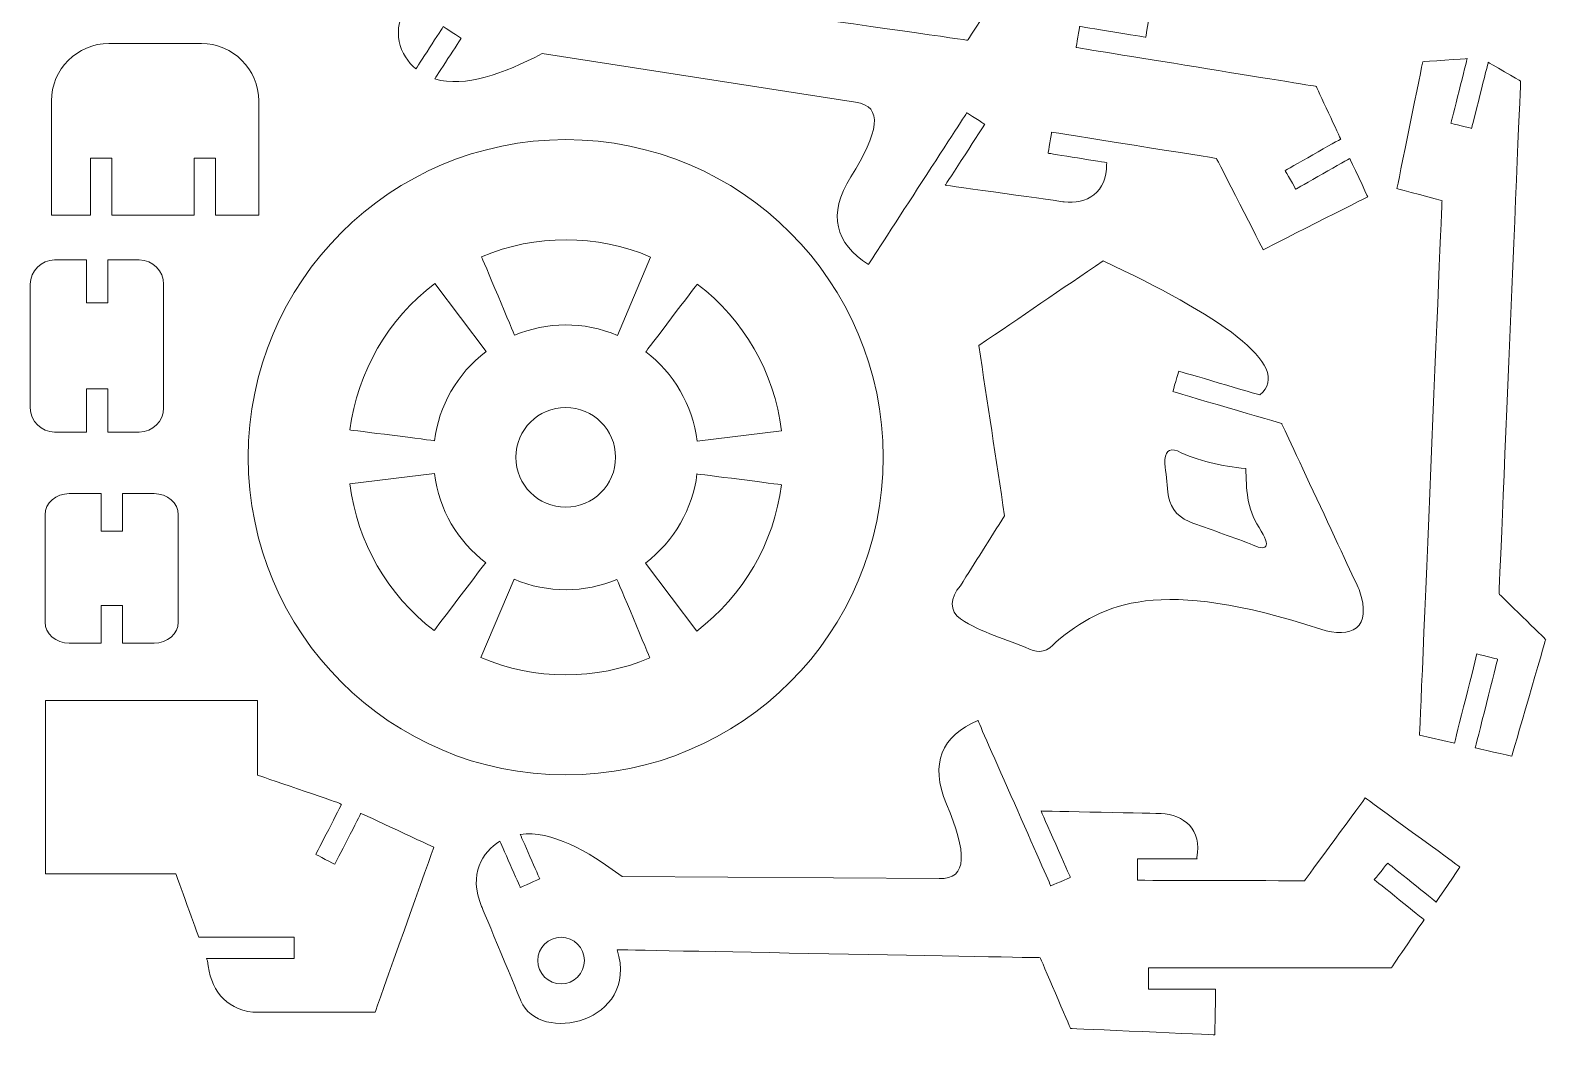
# Model space of a CAD drawing. Header units: millimetres. Extents: x -90 to 90, y -116 to 116.
# Drawn here: x -90.4 to 90.4, y -116.4 to 4.6 of the extents above; entities that cross this region are included whole.
import ezdxf

# ---------------------------------------------------------------- set-up
doc = ezdxf.new("R2010")
doc.units = ezdxf.units.MM
doc.header["$MEASUREMENT"] = 0
doc.layers.add('Capa 1', color=7, linetype='Continuous')

msp = doc.modelspace()

# ---------------------------------------------------------------- linework, layer by layer
at = {"layer": 'Capa 1', "color": 250, "lineweight": 9}
for points, knots in [([(-29.3313, 1.7893), (-29.3313, 1.7893), (8.066, -4.0075), (8.066, -4.0075), (8.066, -4.0075), (11.4776, -4.4499), (10.7989, -7.6764), (7.5043, -12.9247), (7.5043, -12.9247), (4.692, -17.4043), (5.6674, -20.8601), (9.6104, -23.3585), (9.6104, -23.3585), (9.6104, -23.3585), (21.3551, -5.2585), (21.3551, -5.2585), (21.3551, -5.2585), (21.3551, -5.2585), (23.4904, -6.6442), (23.4904, -6.6442), (23.4904, -6.6442), (23.4904, -6.6442), (18.7791, -13.905), (18.7791, -13.905), (18.7791, -13.905), (18.7791, -13.905), (32.9605, -15.8957), (32.9605, -15.8957), (32.9605, -15.8957), (35.6101, -16.268), (38.1406, -14.75), (38.021, -11.3831), (38.021, -11.3831), (38.021, -11.3831), (38.0743, -11.2264), (38.0743, -11.2264), (38.0743, -11.2264), (38.0743, -11.2264), (31.0628, -10.0936), (31.0628, -10.0936), (31.0628, -10.0936), (31.0628, -10.0936), (31.4689, -7.5797), (31.4689, -7.5797), (31.4689, -7.5797), (31.4689, -7.5797), (51.143, -10.705), (51.143, -10.705), (51.143, -10.705), (51.143, -10.705), (56.7341, -21.6107), (56.7341, -21.6107), (56.7341, -21.6107), (56.7341, -21.6107), (69.2023, -15.2854), (69.2023, -15.2854), (69.2023, -15.2854), (69.2023, -15.2854), (67.0607, -10.7086), (67.0607, -10.7086), (67.0607, -10.7086), (67.0607, -10.7086), (60.6098, -14.3778), (60.6098, -14.3778), (60.6098, -14.3778), (60.6098, -14.3778), (59.3521, -12.1651), (59.3521, -12.1651), (59.3521, -12.1651), (59.3521, -12.1651), (65.9783, -8.3957), (65.9783, -8.3957), (65.9783, -8.3957), (65.9783, -8.3957), (63.0379, -2.1131), (63.0379, -2.1131), (63.0379, -2.1131), (63.0379, -2.1131), (34.4036, 2.5136), (34.4036, 2.5136), (34.4036, 2.5136), (34.4036, 2.5136), (34.81, 5.0275), (34.81, 5.0275), (34.81, 5.0275), (34.81, 5.0275), (42.7275, 3.748), (42.7275, 3.748), (42.7275, 3.748), (42.7275, 3.748), (43.5208, 9.149), (43.5208, 9.149), (43.5208, 9.149), (43.5208, 9.149), (26.3899, 11.1404), (26.3899, 11.1404), (26.3899, 11.1404), (26.3899, 11.1404), (21.4715, 3.3863), (21.4715, 3.3863), (21.4715, 3.3863), (21.4715, 3.3863), (-28.5143, 10.5128), (-28.5143, 10.5128), (-28.5143, 10.5128), (-24.5272, 18.735), (-35.9297, 23.1764), (-38.9082, 18.3603), (-38.9082, 18.3603), (-38.9082, 18.3603), (-45.3291, 7.9795), (-45.3291, 7.9795), (-45.3291, 7.9795), (-47.5174, 4.4404), (-46.2876, 1.5519), (-44.4066, -0.0332), (-44.4066, -0.0332), (-44.4066, -0.0332), (-41.1325, 5.0126), (-41.1325, 5.0126), (-41.1325, 5.0126), (-41.1325, 5.0126), (-38.9974, 3.6265), (-38.9974, 3.6265), (-38.9974, 3.6265), (-38.9974, 3.6265), (-42.152, -1.2347), (-42.152, -1.2347), (-42.152, -1.2347), (-42.152, -1.2347), (-42.152, -1.2351), (-42.152, -1.2351), (-42.152, -1.2351), (-38.493, -2.2909), (-34.0261, -0.6308), (-29.3313, 1.7893)], [0, 0, 0, 0, 0.02857143, 0.02857143, 0.02857143, 0.02857144, 0.05714286, 0.05714286, 0.05714286, 0.05714287, 0.08571429, 0.08571429, 0.08571429, 0.0857143, 0.11428571, 0.11428571, 0.11428571, 0.11428572, 0.14285714, 0.14285714, 0.14285714, 0.14285715, 0.17142857, 0.17142857, 0.17142857, 0.17142858, 0.2, 0.2, 0.2, 0.20000001, 0.22857143, 0.22857143, 0.22857143, 0.22857144, 0.25714286, 0.25714286, 0.25714286, 0.25714287, 0.28571429, 0.28571429, 0.28571429, 0.2857143, 0.31428571, 0.31428571, 0.31428571, 0.31428572, 0.34285714, 0.34285714, 0.34285714, 0.34285715, 0.37142857, 0.37142857, 0.37142857, 0.37142858, 0.4, 0.4, 0.4, 0.40000001, 0.42857143, 0.42857143, 0.42857143, 0.42857144, 0.45714286, 0.45714286, 0.45714286, 0.45714287, 0.48571429, 0.48571429, 0.48571429, 0.4857143, 0.51428571, 0.51428571, 0.51428571, 0.51428572, 0.54285714, 0.54285714, 0.54285714, 0.54285715, 0.57142857, 0.57142857, 0.57142857, 0.57142858, 0.6, 0.6, 0.6, 0.60000001, 0.62857143, 0.62857143, 0.62857143, 0.62857144, 0.65714286, 0.65714286, 0.65714286, 0.65714287, 0.68571429, 0.68571429, 0.68571429, 0.6857143, 0.71428571, 0.71428571, 0.71428571, 0.71428572, 0.74285714, 0.74285714, 0.74285714, 0.74285715, 0.77142857, 0.77142857, 0.77142857, 0.77142858, 0.8, 0.8, 0.8, 0.80000001, 0.82857143, 0.82857143, 0.82857143, 0.82857144, 0.85714286, 0.85714286, 0.85714286, 0.85714287, 0.88571429, 0.88571429, 0.88571429, 0.8857143, 0.91428571, 0.91428571, 0.91428571, 0.91428572, 0.94285714, 0.94285714, 0.94285714, 0.94285715, 1, 1, 1, 1]), ([(-63.1511, -17.4794), (-63.1511, -17.4794), (-63.1511, -3.8565), (-63.1511, -3.8565), (-63.1511, -3.8565), (-63.1511, -0.086), (-66.2365, 2.9989), (-70.0066, 2.9989), (-70.0066, 2.9989), (-70.0066, 2.9989), (-81.0493, 2.999), (-81.0493, 2.999), (-81.0493, 2.999), (-84.8194, 2.999), (-87.9052, -0.0868), (-87.9052, -3.8566), (-87.9052, -3.8566), (-87.9052, -3.8566), (-87.9052, -17.4794), (-87.9052, -17.4794), (-87.9052, -17.4794), (-87.9052, -17.4794), (-83.2263, -17.4794), (-83.2263, -17.4794), (-83.2263, -17.4794), (-83.2263, -17.4794), (-83.2263, -10.6753), (-83.2263, -10.6753), (-83.2263, -10.6753), (-83.2263, -10.6753), (-80.6806, -10.6753), (-80.6806, -10.6753), (-80.6806, -10.6753), (-80.6806, -10.6753), (-80.6806, -17.4794), (-80.6806, -17.4794), (-80.6806, -17.4794), (-80.6806, -17.4794), (-70.8498, -17.4794), (-70.8498, -17.4794), (-70.8498, -17.4794), (-70.8498, -17.4794), (-70.8498, -10.6753), (-70.8498, -10.6753), (-70.8498, -10.6753), (-70.8498, -10.6753), (-68.3041, -10.6753), (-68.3041, -10.6753), (-68.3041, -10.6753), (-68.3041, -10.6753), (-68.3041, -17.4794), (-68.3041, -17.4794), (-68.3041, -17.4794), (-68.3041, -17.4794), (-63.1511, -17.4794), (-63.1511, -17.4794)], [0, 0, 0, 0, 0.06666667, 0.06666667, 0.06666667, 0.06666668, 0.13333333, 0.13333333, 0.13333333, 0.13333334, 0.2, 0.2, 0.2, 0.20000001, 0.26666667, 0.26666667, 0.26666667, 0.26666668, 0.33333333, 0.33333333, 0.33333333, 0.33333334, 0.4, 0.4, 0.4, 0.40000001, 0.46666667, 0.46666667, 0.46666667, 0.46666668, 0.53333333, 0.53333333, 0.53333333, 0.53333334, 0.6, 0.6, 0.6, 0.60000001, 0.66666667, 0.66666667, 0.66666667, 0.66666668, 0.73333333, 0.73333333, 0.73333333, 0.73333334, 0.8, 0.8, 0.8, 0.80000001, 0.86666667, 0.86666667, 0.86666667, 0.86666668, 1, 1, 1, 1]), ([(75.3901, -79.5277), (75.3901, -79.5277), (79.5525, -80.4764), (79.5525, -80.4764), (79.5525, -80.4764), (79.5525, -80.4764), (82.234, -69.8324), (82.234, -69.8324), (82.234, -69.8324), (82.234, -69.8324), (84.7027, -70.455), (84.7027, -70.455), (84.7027, -70.455), (84.7027, -70.455), (82.0354, -81.0419), (82.0354, -81.0419), (82.0354, -81.0419), (82.0354, -81.0419), (86.3918, -82.0346), (86.3918, -82.0346), (86.3918, -82.0346), (86.3918, -82.0346), (90.4424, -68.1087), (90.4424, -68.1087), (90.4424, -68.1087), (90.4424, -68.1087), (84.8777, -62.6682), (84.8777, -62.6682), (84.8777, -62.6682), (84.8777, -62.6682), (87.4519, -1.4809), (87.4519, -1.4809), (87.4519, -1.4809), (87.4519, -1.4809), (83.5854, 0.7525), (83.5854, 0.7525), (83.5854, 0.7525), (83.5854, 0.7525), (81.5975, -7.1367), (81.5975, -7.1367), (81.5975, -7.1367), (81.5975, -7.1367), (79.1295, -6.5154), (79.1295, -6.5154), (79.1295, -6.5154), (79.1295, -6.5154), (81.0702, 1.1881), (81.0702, 1.1881), (81.0702, 1.1881), (81.0702, 1.1881), (75.7643, 0.8164), (75.7643, 0.8164), (75.7643, 0.8164), (75.7643, 0.8164), (72.692, -14.3075), (72.692, -14.3075), (72.692, -14.3075), (72.692, -14.3075), (78.0733, -15.7582), (78.0733, -15.7582), (78.0733, -15.7582), (78.0733, -15.7582), (75.3901, -79.5277), (75.3901, -79.5277)], [0, 0, 0, 0, 0.05882353, 0.05882353, 0.05882353, 0.05882354, 0.11764706, 0.11764706, 0.11764706, 0.11764707, 0.17647059, 0.17647059, 0.17647059, 0.1764706, 0.23529412, 0.23529412, 0.23529412, 0.23529413, 0.29411765, 0.29411765, 0.29411765, 0.29411766, 0.35294118, 0.35294118, 0.35294118, 0.35294119, 0.41176471, 0.41176471, 0.41176471, 0.41176472, 0.47058824, 0.47058824, 0.47058824, 0.47058825, 0.52941176, 0.52941176, 0.52941176, 0.52941177, 0.58823529, 0.58823529, 0.58823529, 0.5882353, 0.64705882, 0.64705882, 0.64705882, 0.64705883, 0.70588235, 0.70588235, 0.70588235, 0.70588236, 0.76470588, 0.76470588, 0.76470588, 0.76470589, 0.82352941, 0.82352941, 0.82352941, 0.82352942, 0.88235294, 0.88235294, 0.88235294, 0.88235295, 1, 1, 1, 1]), ([(-26.5204, -8.4751), (-47.4489, -8.4751), (-64.4147, -25.4409), (-64.4147, -46.3695), (-64.4147, -46.3695), (-64.4147, -67.298), (-47.449, -84.2638), (-26.5204, -84.2638), (-26.5204, -84.2638), (-5.5919, -84.2638), (11.3739, -67.298), (11.3739, -46.3695), (11.3739, -46.3695), (11.3739, -25.4409), (-5.5919, -8.4751), (-26.5204, -8.4751)], [0, 0, 0, 0, 0.2, 0.2, 0.2, 0.20000001, 0.4, 0.4, 0.4, 0.40000001, 0.6, 0.6, 0.6, 0.60000001, 1, 1, 1, 1]), ([(-20.356, -31.8283), (-20.356, -31.8283), (-16.3904, -22.474), (-16.3904, -22.474), (-16.3904, -22.474), (-22.8339, -19.7418), (-30.1166, -19.7305), (-36.5682, -22.4381), (-36.5682, -22.4381), (-36.5682, -22.4381), (-32.634, -31.8088), (-32.634, -31.8088), (-32.634, -31.8088), (-28.8, -30.2031), (-24.3738, -30.1195), (-20.356, -31.8283)], [0, 0, 0, 0, 0.2, 0.2, 0.2, 0.20000001, 0.4, 0.4, 0.4, 0.40000001, 0.6, 0.6, 0.6, 0.60000001, 1, 1, 1, 1]), ([(-74.5169, -25.7221), (-74.5169, -25.7221), (-74.5169, -40.4625), (-74.5169, -40.4625), (-74.5169, -40.4625), (-74.5169, -42.0577), (-75.8225, -43.3631), (-77.4174, -43.3631), (-77.4174, -43.3631), (-77.4174, -43.3631), (-81.1759, -43.3631), (-81.1759, -43.3631), (-81.1759, -43.3631), (-81.1759, -43.3631), (-81.1759, -38.1874), (-81.1759, -38.1874), (-81.1759, -38.1874), (-81.1759, -38.1874), (-83.7223, -38.1874), (-83.7223, -38.1874), (-83.7223, -38.1874), (-83.7223, -38.1874), (-83.7223, -43.3631), (-83.7223, -43.3631), (-83.7223, -43.3631), (-83.7223, -43.3631), (-87.5245, -43.3631), (-87.5245, -43.3631), (-87.5245, -43.3631), (-89.1194, -43.3631), (-90.4251, -42.0575), (-90.4251, -40.4625), (-90.4251, -40.4625), (-90.4251, -40.4625), (-90.4251, -25.7221), (-90.4251, -25.7221), (-90.4251, -25.7221), (-90.4251, -24.1271), (-89.1201, -22.8216), (-87.5245, -22.8216), (-87.5245, -22.8216), (-87.5245, -22.8216), (-83.7223, -22.8215), (-83.7223, -22.8215), (-83.7223, -22.8215), (-83.7223, -22.8215), (-83.7223, -27.9537), (-83.7223, -27.9537), (-83.7223, -27.9537), (-83.7223, -27.9537), (-81.1759, -27.9537), (-81.1759, -27.9537), (-81.1759, -27.9537), (-81.1759, -27.9537), (-81.1759, -22.8215), (-81.1759, -22.8215), (-81.1759, -22.8215), (-81.1759, -22.8215), (-77.4174, -22.8215), (-77.4174, -22.8215), (-77.4174, -22.8215), (-75.8218, -22.8215), (-74.5169, -24.1268), (-74.5169, -25.7221)], [0, 0, 0, 0, 0.05882353, 0.05882353, 0.05882353, 0.05882354, 0.11764706, 0.11764706, 0.11764706, 0.11764707, 0.17647059, 0.17647059, 0.17647059, 0.1764706, 0.23529412, 0.23529412, 0.23529412, 0.23529413, 0.29411765, 0.29411765, 0.29411765, 0.29411766, 0.35294118, 0.35294118, 0.35294118, 0.35294119, 0.41176471, 0.41176471, 0.41176471, 0.41176472, 0.47058824, 0.47058824, 0.47058824, 0.47058825, 0.52941176, 0.52941176, 0.52941176, 0.52941177, 0.58823529, 0.58823529, 0.58823529, 0.5882353, 0.64705882, 0.64705882, 0.64705882, 0.64705883, 0.70588235, 0.70588235, 0.70588235, 0.70588236, 0.76470588, 0.76470588, 0.76470588, 0.76470589, 0.82352941, 0.82352941, 0.82352941, 0.82352942, 0.88235294, 0.88235294, 0.88235294, 0.88235295, 1, 1, 1, 1]), ([(22.7853, -33.0369), (27.7302, -29.6679), (32.675, -26.2985), (37.6199, -22.9295), (37.6199, -22.9295), (51.1154, -29.2389), (60.5247, -35.42), (56.3189, -38.922), (56.3189, -38.922), (56.3189, -38.922), (46.6461, -36.0902), (46.6461, -36.0902), (46.6461, -36.0902), (46.6461, -36.0902), (45.9293, -38.5328), (45.9293, -38.5328), (45.9293, -38.5328), (45.9293, -38.5328), (58.939, -42.341), (58.939, -42.341), (58.939, -42.341), (58.939, -42.341), (68.1673, -62.1287), (68.1673, -62.1287), (68.1673, -62.1287), (69.8458, -66.845), (67.1707, -68.0399), (63.603, -66.8747), (63.603, -66.8747), (44.2807, -60.5645), (37.6993, -63.7078), (32.0022, -68.3691), (32.0022, -68.3691), (31.0138, -69.6514), (29.9459, -69.7241), (28.8421, -69.2478), (28.8421, -69.2478), (26.0915, -68.0466), (23.0921, -67.3023), (20.5906, -65.6442), (20.5906, -65.6442), (19.2589, -64.7615), (19.3393, -63.0728), (20.5906, -61.6892), (20.5906, -61.6892), (22.3464, -58.9058), (24.1018, -56.1227), (25.8575, -53.3397), (25.8575, -53.3397), (24.8335, -46.5719), (23.809, -39.8043), (22.7853, -33.0369)], [0, 0, 0, 0, 0.07142857, 0.07142857, 0.07142857, 0.07142858, 0.14285714, 0.14285714, 0.14285714, 0.14285715, 0.21428571, 0.21428571, 0.21428571, 0.21428572, 0.28571429, 0.28571429, 0.28571429, 0.2857143, 0.35714286, 0.35714286, 0.35714286, 0.35714287, 0.42857143, 0.42857143, 0.42857143, 0.42857144, 0.5, 0.5, 0.5, 0.50000001, 0.57142857, 0.57142857, 0.57142857, 0.57142858, 0.64285714, 0.64285714, 0.64285714, 0.64285715, 0.71428571, 0.71428571, 0.71428571, 0.71428572, 0.78571429, 0.78571429, 0.78571429, 0.7857143, 0.85714286, 0.85714286, 0.85714286, 0.85714287, 1, 1, 1, 1]), ([(-36.0316, -33.7605), (-36.0316, -33.7605), (-42.1499, -25.649), (-42.1499, -25.649), (-42.1499, -25.649), (-47.7379, -29.863), (-51.3891, -36.1643), (-52.27, -43.1056), (-52.27, -43.1056), (-52.27, -43.1056), (-42.1876, -44.3836), (-42.1876, -44.3836), (-42.1876, -44.3836), (-41.6609, -40.2607), (-39.5203, -36.3855), (-36.0316, -33.7605)], [0, 0, 0, 0, 0.2, 0.2, 0.2, 0.20000001, 0.4, 0.4, 0.4, 0.40000001, 0.6, 0.6, 0.6, 0.60000001, 1, 1, 1, 1]), ([(-10.8447, -44.4373), (-10.8447, -44.4373), (-0.7609, -43.1944), (-0.7609, -43.1944), (-0.7609, -43.1944), (-1.6164, -36.2482), (-5.2479, -29.9357), (-10.8186, -25.702), (-10.8186, -25.702), (-10.8186, -25.702), (-16.9668, -33.7943), (-16.9668, -33.7943), (-16.9668, -33.7943), (-13.6592, -36.3121), (-11.3736, -40.1034), (-10.8447, -44.4373)], [0, 0, 0, 0, 0.2, 0.2, 0.2, 0.20000001, 0.4, 0.4, 0.4, 0.40000001, 0.6, 0.6, 0.6, 0.60000001, 1, 1, 1, 1]), ([(-26.5204, -40.4191), (-29.8065, -40.4191), (-32.4707, -43.083), (-32.4707, -46.3695), (-32.4707, -46.3695), (-32.4707, -49.6556), (-29.8065, -52.3198), (-26.5204, -52.3198), (-26.5204, -52.3198), (-23.2343, -52.3197), (-20.5701, -49.6556), (-20.5701, -46.3695), (-20.5701, -46.3695), (-20.5701, -43.083), (-23.2343, -40.4192), (-26.5204, -40.4191)], [0, 0, 0, 0, 0.2, 0.2, 0.2, 0.20000001, 0.4, 0.4, 0.4, 0.40000001, 0.6, 0.6, 0.6, 0.60000001, 1, 1, 1, 1]), ([(44.9937, -47.0993), (44.95, -45.7076), (45.4473, -45.2099), (46.4859, -45.605), (46.4859, -45.605), (48.9187, -46.7896), (51.689, -47.4098), (54.6492, -47.7146), (54.6492, -47.7146), (54.7487, -50.0751), (54.6989, -52.3857), (56.2293, -54.7458), (56.2293, -54.7458), (57.8017, -57.1704), (57.1451, -57.6552), (55.1759, -56.6794), (55.1759, -56.6794), (52.7471, -55.8006), (50.3185, -54.9215), (47.8903, -54.0428), (47.8903, -54.0428), (46.1853, -53.3319), (45.5267, -52.0573), (45.3446, -50.5273), (45.3446, -50.5273), (45.2276, -49.3843), (45.1108, -48.2417), (44.9937, -47.0993)], [0, 0, 0, 0, 0.125, 0.125, 0.125, 0.12500001, 0.25, 0.25, 0.25, 0.25000001, 0.375, 0.375, 0.375, 0.37500001, 0.5, 0.5, 0.5, 0.50000001, 0.625, 0.625, 0.625, 0.62500001, 0.75, 0.75, 0.75, 0.75000001, 1, 1, 1, 1]), ([(-42.1961, -48.302), (-42.1961, -48.302), (-52.2799, -49.5448), (-52.2799, -49.5448), (-52.2799, -49.5448), (-51.4244, -56.491), (-47.7929, -62.8036), (-42.2222, -67.0373), (-42.2222, -67.0373), (-42.2222, -67.0373), (-36.074, -58.9449), (-36.074, -58.9449), (-36.074, -58.9449), (-39.3816, -56.4271), (-41.6673, -52.6359), (-42.1961, -48.302)], [0, 0, 0, 0, 0.2, 0.2, 0.2, 0.20000001, 0.4, 0.4, 0.4, 0.40000001, 0.6, 0.6, 0.6, 0.60000001, 1, 1, 1, 1]), ([(-17.0092, -58.9791), (-17.0092, -58.9791), (-10.8909, -67.0906), (-10.8909, -67.0906), (-10.8909, -67.0906), (-5.3029, -62.8766), (-1.6521, -56.5753), (-0.7708, -49.6341), (-0.7708, -49.6341), (-0.7708, -49.6341), (-10.8532, -48.3559), (-10.8532, -48.3559), (-10.8532, -48.3559), (-11.3799, -52.4788), (-13.5206, -56.3541), (-17.0092, -58.9791)], [0, 0, 0, 0, 0.2, 0.2, 0.2, 0.20000001, 0.4, 0.4, 0.4, 0.40000001, 0.6, 0.6, 0.6, 0.60000001, 1, 1, 1, 1]), ([(-72.7611, -53.2225), (-72.7611, -53.2225), (-72.7611, -66.0287), (-72.7611, -66.0287), (-72.7611, -66.0287), (-72.7611, -67.4148), (-74.0667, -68.5486), (-75.6617, -68.5486), (-75.6617, -68.5486), (-75.6617, -68.5486), (-79.4201, -68.5486), (-79.4201, -68.5486), (-79.4201, -68.5486), (-79.4201, -68.5486), (-79.4201, -64.0521), (-79.4201, -64.0521), (-79.4201, -64.0521), (-79.4201, -64.0521), (-81.9665, -64.0521), (-81.9665, -64.0521), (-81.9665, -64.0521), (-81.9665, -64.0521), (-81.9665, -68.5486), (-81.9665, -68.5486), (-81.9665, -68.5486), (-81.9665, -68.5486), (-85.7687, -68.5486), (-85.7687, -68.5486), (-85.7687, -68.5486), (-87.3636, -68.5486), (-88.6693, -67.4144), (-88.6693, -66.0287), (-88.6693, -66.0287), (-88.6693, -66.0287), (-88.6693, -53.2225), (-88.6693, -53.2225), (-88.6693, -53.2225), (-88.6693, -51.8372), (-87.3644, -50.7026), (-85.7687, -50.7026), (-85.7687, -50.7026), (-85.7687, -50.7026), (-81.9665, -50.7026), (-81.9665, -50.7026), (-81.9665, -50.7026), (-81.9665, -50.7026), (-81.9665, -55.1614), (-81.9665, -55.1614), (-81.9665, -55.1614), (-81.9665, -55.1614), (-79.4201, -55.1614), (-79.4201, -55.1614), (-79.4201, -55.1614), (-79.4201, -55.1614), (-79.4201, -50.7026), (-79.4201, -50.7026), (-79.4201, -50.7026), (-79.4201, -50.7026), (-75.6616, -50.7026), (-75.6616, -50.7026), (-75.6616, -50.7026), (-74.066, -50.7026), (-72.7611, -51.8365), (-72.7611, -53.2225)], [0, 0, 0, 0, 0.05882353, 0.05882353, 0.05882353, 0.05882354, 0.11764706, 0.11764706, 0.11764706, 0.11764707, 0.17647059, 0.17647059, 0.17647059, 0.1764706, 0.23529412, 0.23529412, 0.23529412, 0.23529413, 0.29411765, 0.29411765, 0.29411765, 0.29411766, 0.35294118, 0.35294118, 0.35294118, 0.35294119, 0.41176471, 0.41176471, 0.41176471, 0.41176472, 0.47058824, 0.47058824, 0.47058824, 0.47058825, 0.52941176, 0.52941176, 0.52941176, 0.52941177, 0.58823529, 0.58823529, 0.58823529, 0.5882353, 0.64705882, 0.64705882, 0.64705882, 0.64705883, 0.70588235, 0.70588235, 0.70588235, 0.70588236, 0.76470588, 0.76470588, 0.76470588, 0.76470589, 0.82352941, 0.82352941, 0.82352941, 0.82352942, 0.88235294, 0.88235294, 0.88235294, 0.88235295, 1, 1, 1, 1]), ([(-32.6848, -60.9113), (-32.6848, -60.9113), (-36.6504, -70.2656), (-36.6504, -70.2656), (-36.6504, -70.2656), (-30.207, -72.9978), (-22.9242, -73.0091), (-16.4726, -70.3016), (-16.4726, -70.3016), (-16.4726, -70.3016), (-20.4068, -60.9307), (-20.4068, -60.9307), (-20.4068, -60.9307), (-24.2407, -62.5362), (-28.6671, -62.6202), (-32.6848, -60.9113)], [0, 0, 0, 0, 0.2, 0.2, 0.2, 0.20000001, 0.4, 0.4, 0.4, 0.40000001, 0.6, 0.6, 0.6, 0.60000001, 1, 1, 1, 1]), ([(-88.6075, -75.3999), (-88.6075, -75.3999), (-63.3271, -75.3999), (-63.3271, -75.3999), (-63.3271, -75.3999), (-63.3271, -75.3999), (-63.3271, -84.2769), (-63.3271, -84.2769), (-63.3271, -84.2769), (-63.3271, -84.2769), (-53.7263, -87.557), (-53.7263, -87.557), (-53.7263, -87.557), (-53.7263, -87.557), (-53.2726, -87.768), (-53.2726, -87.768), (-53.2726, -87.768), (-53.2726, -87.768), (-56.3495, -93.7479), (-56.3495, -93.7479), (-56.3495, -93.7479), (-56.3495, -93.7479), (-54.0847, -94.9121), (-54.0847, -94.9121), (-54.0847, -94.9121), (-54.0847, -94.9121), (-50.9615, -88.8429), (-50.9615, -88.8429), (-50.9615, -88.8429), (-50.9615, -88.8429), (-42.2599, -92.8903), (-42.2599, -92.8903), (-42.2599, -92.8903), (-42.2599, -92.8903), (-49.2823, -112.5777), (-49.2823, -112.5777), (-49.2823, -112.5777), (-49.2823, -112.5777), (-63.8535, -112.5777), (-63.8535, -112.5777), (-63.8535, -112.5777), (-67.2842, -112.0835), (-68.9081, -109.8497), (-69.2961, -106.4253), (-69.2961, -106.4253), (-69.2961, -106.4253), (-69.3924, -106.1604), (-69.3924, -106.1604), (-69.3924, -106.1604), (-69.3924, -106.1604), (-58.9396, -106.1604), (-58.9396, -106.1604), (-58.9396, -106.1604), (-58.9396, -106.1604), (-58.9396, -103.614), (-58.9396, -103.614), (-58.9396, -103.614), (-58.9396, -103.614), (-70.3174, -103.614), (-70.3174, -103.614), (-70.3174, -103.614), (-70.3174, -103.614), (-73.0634, -96.0543), (-73.0634, -96.0543), (-73.0634, -96.0543), (-73.0634, -96.0543), (-88.6075, -96.0543), (-88.6075, -96.0543), (-88.6075, -96.0543), (-88.6075, -96.0543), (-88.6075, -75.3999), (-88.6075, -75.3999)], [0, 0, 0, 0, 0.05263158, 0.05263158, 0.05263158, 0.05263159, 0.10526316, 0.10526316, 0.10526316, 0.10526317, 0.15789474, 0.15789474, 0.15789474, 0.15789475, 0.21052632, 0.21052632, 0.21052632, 0.21052633, 0.26315789, 0.26315789, 0.26315789, 0.2631579, 0.31578947, 0.31578947, 0.31578947, 0.31578948, 0.36842105, 0.36842105, 0.36842105, 0.36842106, 0.42105263, 0.42105263, 0.42105263, 0.42105264, 0.47368421, 0.47368421, 0.47368421, 0.47368422, 0.52631579, 0.52631579, 0.52631579, 0.5263158, 0.57894737, 0.57894737, 0.57894737, 0.57894738, 0.63157895, 0.63157895, 0.63157895, 0.63157896, 0.68421053, 0.68421053, 0.68421053, 0.68421054, 0.73684211, 0.73684211, 0.73684211, 0.73684212, 0.78947368, 0.78947368, 0.78947368, 0.78947369, 0.84210526, 0.84210526, 0.84210526, 0.84210527, 0.89473684, 0.89473684, 0.89473684, 0.89473685, 1, 1, 1, 1]), ([(-19.7845, -96.38), (-19.7845, -96.38), (18.0584, -96.6237), (18.0584, -96.6237), (18.0584, -96.6237), (21.4972, -96.7313), (21.3416, -93.4378), (18.9265, -87.7313), (18.9265, -87.7313), (16.8653, -82.8605), (18.3794, -79.6043), (22.6706, -77.7674), (22.6706, -77.7674), (22.6706, -77.7674), (31.3771, -97.5092), (31.3771, -97.5092), (31.3771, -97.5092), (31.3771, -97.5092), (33.7062, -96.4816), (33.7062, -96.4816), (33.7062, -96.4816), (33.7062, -96.4816), (30.2133, -88.5621), (30.2133, -88.5621), (30.2133, -88.5621), (30.2133, -88.5621), (44.5309, -88.8594), (44.5309, -88.8594), (44.5309, -88.8594), (47.2059, -88.9148), (49.4619, -90.817), (48.8068, -94.1218), (48.8068, -94.1218), (48.8068, -94.1218), (48.8344, -94.2848), (48.8344, -94.2848), (48.8344, -94.2848), (48.8344, -94.2848), (41.7319, -94.2848), (41.7319, -94.2848), (41.7319, -94.2848), (41.7319, -94.2848), (41.7319, -96.8312), (41.7319, -96.8312), (41.7319, -96.8312), (41.7319, -96.8312), (61.6522, -96.8848), (61.6522, -96.8848), (61.6522, -96.8848), (61.6522, -96.8848), (68.9117, -87.0105), (68.9117, -87.0105), (68.9117, -87.0105), (68.9117, -87.0105), (80.2111, -95.244), (80.2111, -95.244), (80.2111, -95.244), (80.2111, -95.244), (77.3667, -99.4205), (77.3667, -99.4205), (77.3667, -99.4205), (77.3667, -99.4205), (71.5839, -94.7691), (71.5839, -94.7691), (71.5839, -94.7691), (71.5839, -94.7691), (69.9894, -96.7528), (69.9894, -96.7528), (69.9894, -96.7528), (69.9894, -96.7528), (75.9291, -101.5312), (75.9291, -101.5312), (75.9291, -101.5312), (75.9291, -101.5312), (72.0242, -107.2642), (72.0242, -107.2642), (72.0242, -107.2642), (72.0242, -107.2642), (43.0189, -107.2632), (43.0189, -107.2632), (43.0189, -107.2632), (43.0189, -107.2632), (43.0189, -109.8095), (43.0189, -109.8095), (43.0189, -109.8095), (43.0189, -109.8095), (51.0389, -109.8099), (51.0389, -109.8099), (51.0389, -109.8099), (51.0389, -109.8099), (50.9602, -115.2684), (50.9602, -115.2684), (50.9602, -115.2684), (50.9602, -115.2684), (33.7312, -114.5011), (33.7312, -114.5011), (33.7312, -114.5011), (33.7312, -114.5011), (30.1132, -106.0616), (30.1132, -106.0616), (30.1132, -106.0616), (30.1132, -106.0616), (-20.3697, -105.1221), (-20.3697, -105.1221), (-20.3697, -105.1221), (-17.7458, -113.8752), (-29.7106, -116.4403), (-31.8826, -111.2111), (-31.8826, -111.2111), (-31.8826, -111.2111), (-36.5647, -99.9388), (-36.5647, -99.9388), (-36.5647, -99.9388), (-38.1607, -96.0956), (-36.4857, -93.4403), (-34.3761, -92.1759), (-34.3761, -92.1759), (-34.3761, -92.1759), (-31.9489, -97.6792), (-31.9489, -97.6792), (-31.9489, -97.6792), (-31.9489, -97.6792), (-29.6199, -96.6516), (-29.6199, -96.6516), (-29.6199, -96.6516), (-29.6199, -96.6516), (-31.9585, -91.349), (-31.9585, -91.349), (-31.9585, -91.349), (-31.9585, -91.349), (-31.9581, -91.349), (-31.9581, -91.349), (-31.9581, -91.349), (-28.1781, -90.8904), (-24.033, -93.242), (-19.7845, -96.38)], [0, 0, 0, 0, 0.02857143, 0.02857143, 0.02857143, 0.02857144, 0.05714286, 0.05714286, 0.05714286, 0.05714287, 0.08571429, 0.08571429, 0.08571429, 0.0857143, 0.11428571, 0.11428571, 0.11428571, 0.11428572, 0.14285714, 0.14285714, 0.14285714, 0.14285715, 0.17142857, 0.17142857, 0.17142857, 0.17142858, 0.2, 0.2, 0.2, 0.20000001, 0.22857143, 0.22857143, 0.22857143, 0.22857144, 0.25714286, 0.25714286, 0.25714286, 0.25714287, 0.28571429, 0.28571429, 0.28571429, 0.2857143, 0.31428571, 0.31428571, 0.31428571, 0.31428572, 0.34285714, 0.34285714, 0.34285714, 0.34285715, 0.37142857, 0.37142857, 0.37142857, 0.37142858, 0.4, 0.4, 0.4, 0.40000001, 0.42857143, 0.42857143, 0.42857143, 0.42857144, 0.45714286, 0.45714286, 0.45714286, 0.45714287, 0.48571429, 0.48571429, 0.48571429, 0.4857143, 0.51428571, 0.51428571, 0.51428571, 0.51428572, 0.54285714, 0.54285714, 0.54285714, 0.54285715, 0.57142857, 0.57142857, 0.57142857, 0.57142858, 0.6, 0.6, 0.6, 0.60000001, 0.62857143, 0.62857143, 0.62857143, 0.62857144, 0.65714286, 0.65714286, 0.65714286, 0.65714287, 0.68571429, 0.68571429, 0.68571429, 0.6857143, 0.71428571, 0.71428571, 0.71428571, 0.71428572, 0.74285714, 0.74285714, 0.74285714, 0.74285715, 0.77142857, 0.77142857, 0.77142857, 0.77142858, 0.8, 0.8, 0.8, 0.80000001, 0.82857143, 0.82857143, 0.82857143, 0.82857144, 0.85714286, 0.85714286, 0.85714286, 0.85714287, 0.88571429, 0.88571429, 0.88571429, 0.8857143, 0.91428571, 0.91428571, 0.91428571, 0.91428572, 0.94285714, 0.94285714, 0.94285714, 0.94285715, 1, 1, 1, 1]), ([(-27.0743, -109.1833), (-25.5404, -109.1833), (-24.2969, -107.9398), (-24.2969, -106.4062), (-24.2969, -106.4062), (-24.2969, -104.8724), (-25.5404, -103.6288), (-27.0739, -103.6288), (-27.0739, -103.6288), (-28.6078, -103.6288), (-29.8514, -104.8724), (-29.8514, -106.4059), (-29.8514, -106.4059), (-29.8514, -107.9398), (-28.6078, -109.1833), (-27.0743, -109.1833)], [0, 0, 0, 0, 0.2, 0.2, 0.2, 0.20000001, 0.4, 0.4, 0.4, 0.40000001, 0.6, 0.6, 0.6, 0.60000001, 1, 1, 1, 1])]:
    msp.add_open_spline(points, degree=3, knots=knots, dxfattribs=at)

doc.saveas('drawing.dxf')
